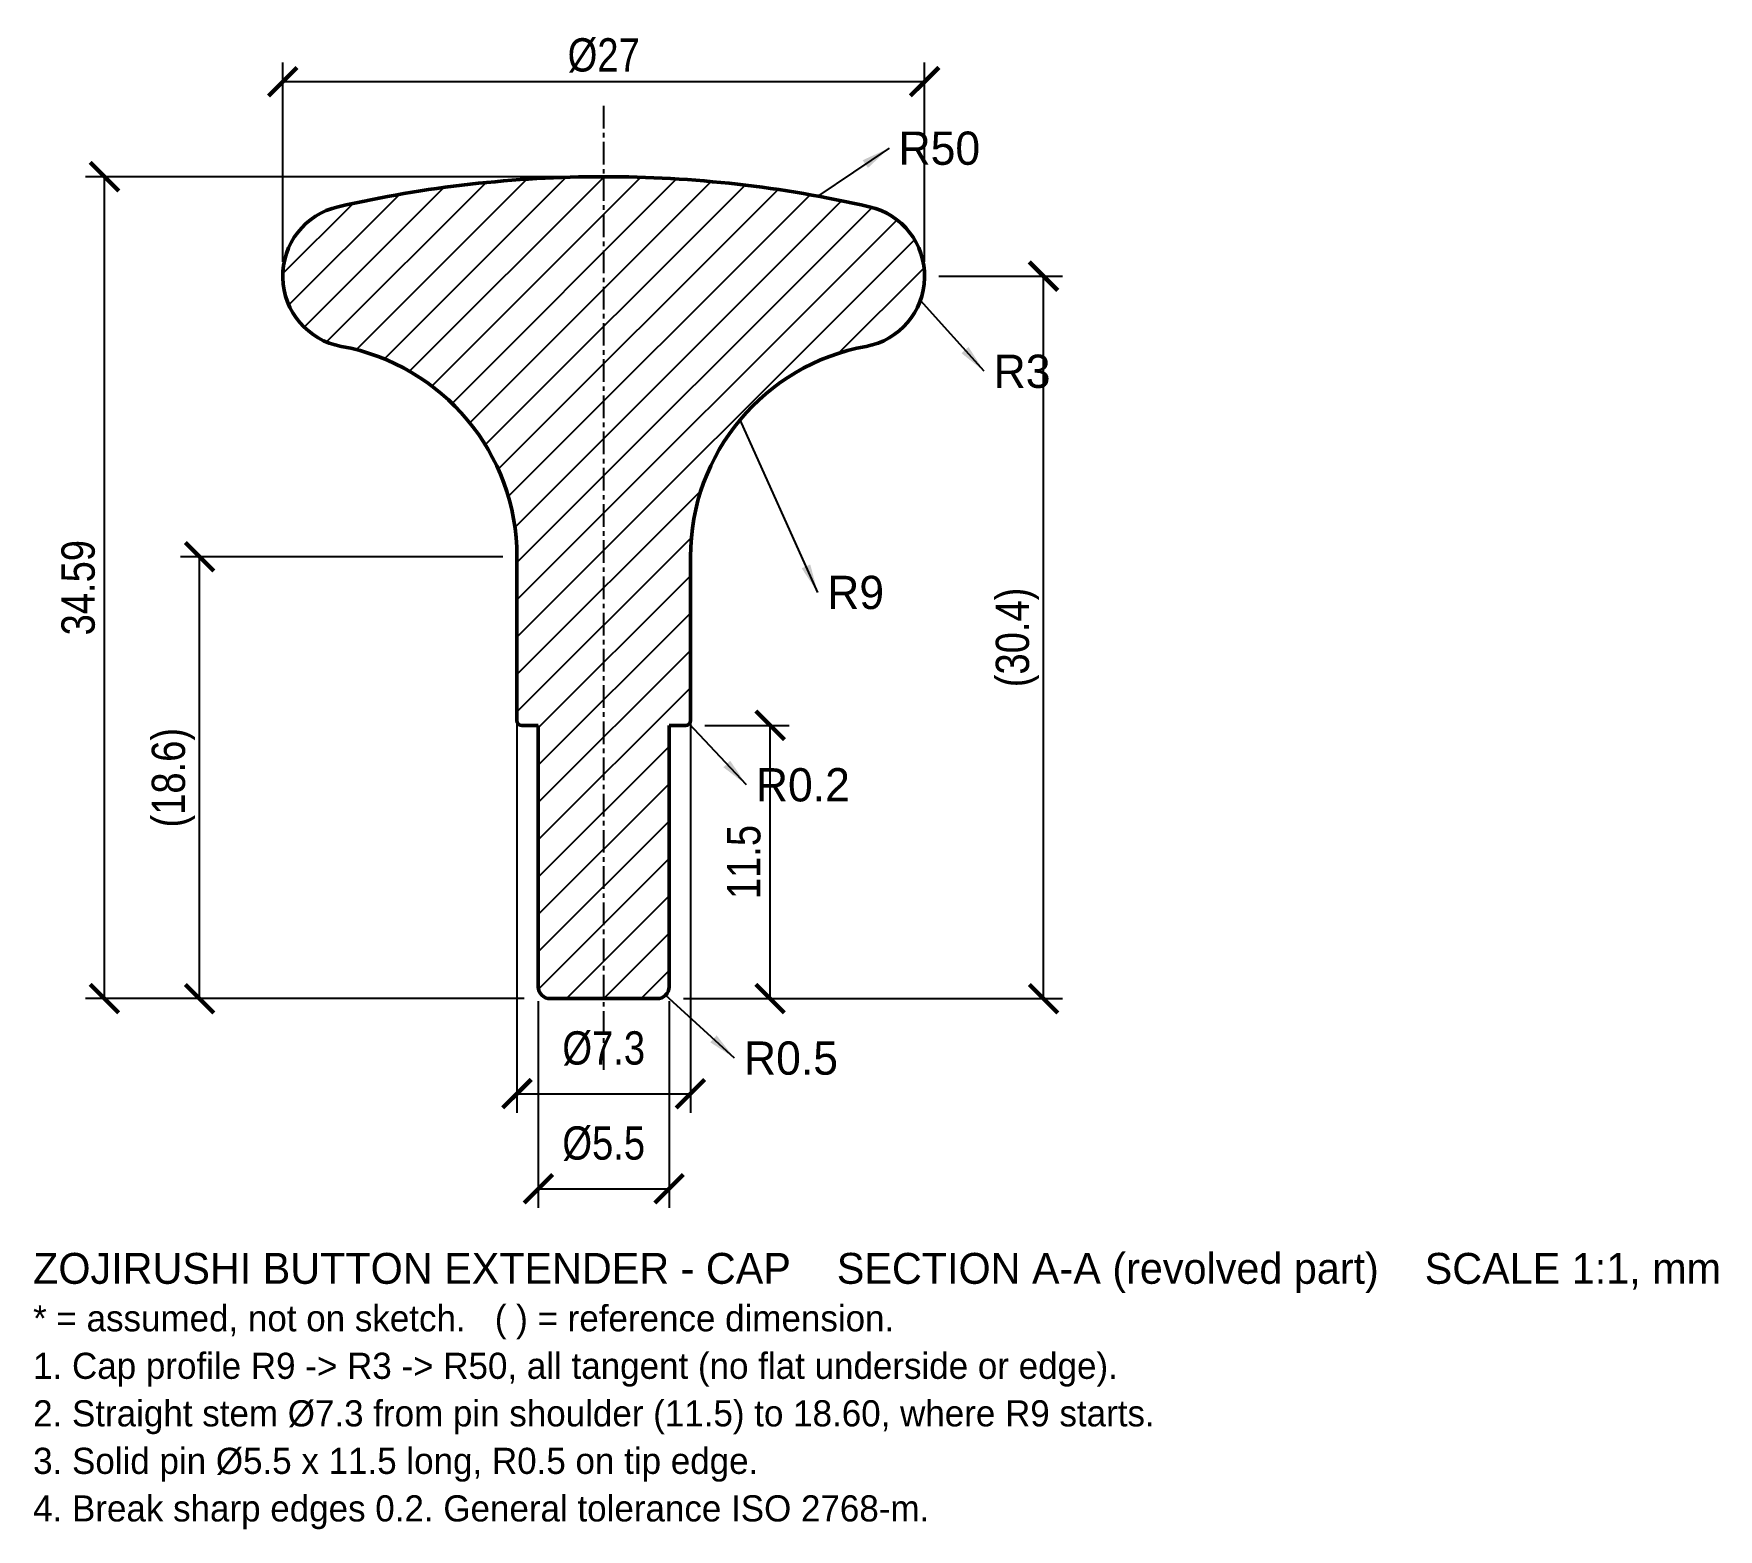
# Model space of a CAD drawing. Header units: millimetres. Extents: x -24 to 46.9, y -22.3 to 40.6.
import ezdxf
from ezdxf.enums import TextEntityAlignment as Align

# ---------------------------------------------------------------- set-up
doc = ezdxf.new("R2010")
doc.units = ezdxf.units.MM
doc.header["$LTSCALE"] = 0.3
doc.linetypes.add('CENTER', pattern=[5.08, 3.175, -0.635, 0.635, -0.635])
for name, color, linetype in [('CENTER', 1, 'CENTER'), ('DIM', 5, 'CONTINUOUS'), ('HATCH', 8, 'CONTINUOUS'), ('TEXT', 7, 'CONTINUOUS')]:
    doc.layers.add(name, color=color, linetype=linetype)
doc.layers.add('OUTLINE', color=7, linetype='CONTINUOUS', lineweight=50)
doc.styles.add('OpenSansCondensed-Light', font='OpenSansCondensed-Light.ttf')
doc.dimstyles.new('BTN', dxfattribs={"dimtxt": 1.4, "dimasz": 1.2, "dimexe": 0.8, "dimexo": 0.6, "dimgap": 0.4, "dimtad": 1, "dimdec": 1, "dimdsep": 46, "dimtxsty": 'OpenSansCondensed-Light', "dimblk": 'ARCHTICK', "dimcen": 2.5, "dimclrd": 5, "dimclre": 5, "dimclrt": 5, "dimazin": 3, "dimtfac": 0.5, "dimtmove": 2, "dimatfit": 3})

# ---------------------------------------------------------------- blocks, each defined once
blk = doc.blocks.new('_ARCHTICK')
at = {"color": 0, "linetype": 'BYBLOCK', "const_width": 0.15}
blk.add_lwpolyline([(-0.5, -0.5), (0.5, 0.5)], dxfattribs=at)

msp = doc.modelspace()

# ---------------------------------------------------------------- hatches: boundary and pattern name
at = {"layer": 'HATCH'}
h = msp.add_hatch(dxfattribs=at)
h.set_pattern_fill('ANSI31', scale=0.35)
h.paths.add_polyline_path([(0, 0), (2.25, 0), (2.283, 0.001), (2.315, 0.004), (2.348, 0.01), (2.379, 0.017), (2.411, 0.027), (2.441, 0.038), (2.471, 0.052), (2.5, 0.067), (2.528, 0.084), (2.554, 0.103), (2.58, 0.124), (2.604, 0.146), (2.626, 0.17), (2.647, 0.196), (2.666, 0.222), (2.683, 0.25), (2.698, 0.279), (2.712, 0.309), (2.723, 0.339), (2.733, 0.371), (2.74, 0.402), (2.746, 0.435), (2.749, 0.467), (2.75, 0.5), (2.75, 11.5), (3.45, 11.5), (3.463, 11.5), (3.476, 11.502), (3.489, 11.504), (3.502, 11.507), (3.514, 11.511), (3.527, 11.515), (3.538, 11.521), (3.55, 11.527), (3.561, 11.534), (3.572, 11.541), (3.582, 11.55), (3.591, 11.559), (3.6, 11.568), (3.609, 11.578), (3.616, 11.589), (3.623, 11.6), (3.629, 11.612), (3.635, 11.623), (3.639, 11.636), (3.643, 11.648), (3.646, 11.661), (3.648, 11.674), (3.65, 11.687), (3.65, 11.7), (3.65, 18.596), (3.665, 19.117), (3.71, 19.637), (3.786, 20.153), (3.891, 20.664), (4.025, 21.167), (4.188, 21.663), (4.38, 22.147), (4.6, 22.62), (4.846, 23.08), (5.119, 23.524), (5.417, 23.952), (5.739, 24.362), (6.085, 24.753), (6.452, 25.122), (6.841, 25.47), (7.249, 25.795), (7.675, 26.096), (8.117, 26.372), (8.575, 26.621), (9.047, 26.843), (9.53, 27.038), (10.024, 27.205), (10.527, 27.342), (11.037, 27.451), (11.37, 27.531), (11.691, 27.649), (11.996, 27.802), (12.282, 27.989), (12.545, 28.207), (12.782, 28.454), (12.988, 28.727), (13.163, 29.02), (13.303, 29.332), (13.406, 29.658), (13.472, 29.994), (13.499, 30.334), (13.487, 30.676), (13.437, 31.014), (13.348, 31.344), (13.223, 31.662), (13.062, 31.964), (12.867, 32.245), (12.642, 32.502), (12.389, 32.732), (12.112, 32.932), (11.814, 33.099), (11.499, 33.231), (11.17, 33.326), (10.712, 33.429), (10.253, 33.527), (9.793, 33.622), (9.333, 33.711), (8.871, 33.797), (8.409, 33.878), (7.946, 33.955), (7.482, 34.027), (7.018, 34.095), (6.553, 34.159), (6.087, 34.218), (5.621, 34.273), (5.154, 34.324), (4.687, 34.37), (4.219, 34.412), (3.752, 34.449), (3.283, 34.482), (2.815, 34.511), (2.346, 34.535), (1.877, 34.555), (1.408, 34.57), (0.939, 34.581), (0.469, 34.588), (0, 34.59), (-0.469, 34.588), (-0.939, 34.581), (-1.408, 34.57), (-1.877, 34.555), (-2.346, 34.535), (-2.815, 34.511), (-3.283, 34.482), (-3.752, 34.449), (-4.219, 34.412), (-4.687, 34.37), (-5.154, 34.324), (-5.621, 34.273), (-6.087, 34.218), (-6.553, 34.159), (-7.018, 34.095), (-7.482, 34.027), (-7.946, 33.955), (-8.409, 33.878), (-8.871, 33.797), (-9.333, 33.711), (-9.793, 33.622), (-10.253, 33.527), (-10.712, 33.429), (-11.17, 33.326), (-11.499, 33.231), (-11.814, 33.099), (-12.112, 32.932), (-12.389, 32.732), (-12.642, 32.502), (-12.867, 32.245), (-13.062, 31.964), (-13.223, 31.662), (-13.348, 31.344), (-13.437, 31.014), (-13.487, 30.676), (-13.499, 30.334), (-13.472, 29.994), (-13.406, 29.658), (-13.303, 29.332), (-13.163, 29.02), (-12.988, 28.727), (-12.782, 28.454), (-12.545, 28.207), (-12.282, 27.989), (-11.996, 27.802), (-11.691, 27.649), (-11.37, 27.531), (-11.037, 27.451), (-10.527, 27.342), (-10.024, 27.205), (-9.53, 27.038), (-9.047, 26.843), (-8.575, 26.621), (-8.117, 26.372), (-7.675, 26.096), (-7.249, 25.795), (-6.841, 25.47), (-6.452, 25.122), (-6.085, 24.753), (-5.739, 24.362), (-5.417, 23.952), (-5.119, 23.524), (-4.846, 23.08), (-4.6, 22.62), (-4.38, 22.147), (-4.188, 21.663), (-4.025, 21.167), (-3.891, 20.664), (-3.786, 20.153), (-3.71, 19.637), (-3.665, 19.117), (-3.65, 18.596), (-3.65, 11.7), (-3.65, 11.687), (-3.648, 11.674), (-3.646, 11.661), (-3.643, 11.648), (-3.639, 11.636), (-3.635, 11.623), (-3.629, 11.612), (-3.623, 11.6), (-3.616, 11.589), (-3.609, 11.578), (-3.6, 11.568), (-3.591, 11.559), (-3.582, 11.55), (-3.572, 11.541), (-3.561, 11.534), (-3.55, 11.527), (-3.538, 11.521), (-3.527, 11.515), (-3.514, 11.511), (-3.502, 11.507), (-3.489, 11.504), (-3.476, 11.502), (-3.463, 11.5), (-3.45, 11.5), (-2.75, 11.5), (-2.75, 0.5), (-2.749, 0.467), (-2.746, 0.435), (-2.74, 0.402), (-2.733, 0.371), (-2.723, 0.339), (-2.712, 0.309), (-2.698, 0.279), (-2.683, 0.25), (-2.666, 0.222), (-2.647, 0.196), (-2.626, 0.17), (-2.604, 0.146), (-2.58, 0.124), (-2.554, 0.103), (-2.528, 0.084), (-2.5, 0.067), (-2.471, 0.052), (-2.441, 0.038), (-2.411, 0.027), (-2.379, 0.017), (-2.348, 0.01), (-2.315, 0.004), (-2.283, 0.001), (-2.25, 0), (0, 0)])

# ---------------------------------------------------------------- linework, layer by layer
at = {"layer": 'CENTER'}
msp.add_line((0, -3), (0, 37.59), dxfattribs=at)
at = {"layer": 'OUTLINE'}
for p, q in [((-3.65, 11.7), (-3.65, 18.596)), ((3.65, 11.7), (3.65, 18.596)), ((-2.75, 11.5), (-3.45, 11.5)), ((-2.75, 0.5), (-2.75, 11.5)), ((2.75, 0.5), (2.75, 11.5)), ((2.75, 11.5), (3.45, 11.5)), ((0, 0), (-2.25, 0)), ((0, 0), (2.25, 0))]:
    msp.add_line(p, q, dxfattribs=at)
for centre, radius, start, end in [((0, -15.41), 50, 90, 102.90906), ((0, -15.41), 50, 77.09094, 90), ((-10.5, 30.402), 3, 102.90906, 259.67878), ((10.5, 30.402), 3, -79.67878, 77.09094), ((-12.65, 18.596), 9, 0, 79.67878), ((12.65, 18.596), 9, 100.32122, 180), ((-3.45, 11.7), 0.2, 180, 270), ((3.45, 11.7), 0.2, -90, 0), ((-2.25, 0.5), 0.5, 180, 270), ((2.25, 0.5), 0.5, -90, 0)]:
    msp.add_arc(centre, radius, start, end, dxfattribs=at)

# ---------------------------------------------------------------- texts
at = {"layer": 'DIM', "color": 5}
for s, p in [('R50', (12.4, 35.79)), ('R3', (16.4, 26.402)), ('R9', (9.4, 17.096)), ('R0.2', (6.4, 9)), ('R0.5', (5.9, -2.5))]:
    msp.add_text(s, height=1.4, dxfattribs=at).set_placement(p, align=Align.MIDDLE_LEFT)
at = {"layer": 'TEXT'}
for s, height, p in [('ZOJIRUSHI BUTTON EXTENDER - CAP    SECTION A-A (revolved part)    SCALE 1:1, mm', 1.3, (-24, -12)), ('* = assumed, not on sketch.   ( ) = reference dimension.', 1.1, (-24, -14)), ('1. Cap profile R9 -> R3 -> R50, all tangent (no flat underside or edge).', 1.1, (-24, -16)), ('2. Straight stem %%c7.3 from pin shoulder (11.5) to 18.60, where R9 starts.', 1.1, (-24, -18)), ('3. Solid pin %%c5.5 x 11.5 long, R0.5 on tip edge.', 1.1, (-24, -20)), ('4. Break sharp edges 0.2. General tolerance ISO 2768-m.', 1.1, (-24, -22))]:
    msp.add_text(s, height=height, dxfattribs=at).set_placement(p)

# ---------------------------------------------------------------- dimensions: what is measured, and where the dimension line sits
at = {"layer": 'DIM'}
for base, p1, p2 in [((-13.5, 38.59), (-13.5, 30.402), (13.5, 30.402)), ((-3.65, -4), (-3.65, 12.5), (3.65, 12.5)), ((-2.75, -8), (-2.75, 0.5), (2.75, 0.5))]:
    msp.add_linear_dim(base=base, p1=p1, p2=p2, text='%%c<>', dimstyle='BTN', dxfattribs=at).render()
msp.add_linear_dim(base=(-21, 0), p1=(-2.75, 0), p2=(0, 34.59), angle=90, dimstyle='BTN', override={"dimdec": 2}, dxfattribs=at).render()
for base, p1, p2 in [((18.5, 0), (2.75, 0), (13.5, 30.402)), ((-17, 0), (-2.75, 0), (-3.65, 18.596))]:
    msp.add_linear_dim(base=base, p1=p1, p2=p2, angle=90, text='(<>)', dimstyle='BTN', override={"dimdec": 2}, dxfattribs=at).render()
msp.add_linear_dim(base=(7, 0), p1=(2.75, 0), p2=(3.65, 11.5), angle=90, dimstyle='BTN', dxfattribs=at).render()

# ---------------------------------------------------------------- leaders
at = {"layer": 'DIM', "color": 5}
for points in [[(12, 35.79), (9, 33.773)], [(16, 26.402), (13.319, 29.376)], [(9, 17.096), (5.739, 24.362)], [(6, 9), (3.591, 11.559)], [(5.5, -2.5), (2.604, 0.146)]]:
    msp.add_leader(points, dimstyle='BTN', dxfattribs=at)

doc.saveas('drawing.dxf')
